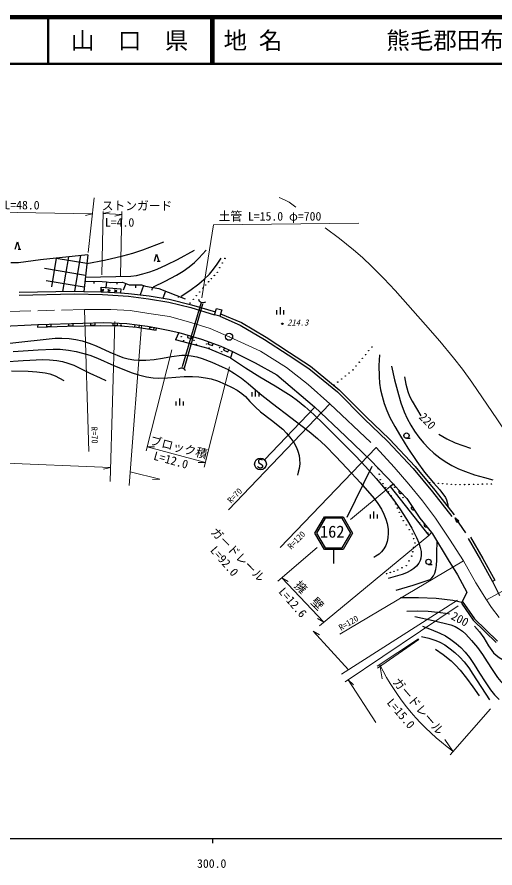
# Model space of a CAD drawing. Units: millimetres, scale not verified. Extents: x 40000 to 680000, y 20000 to 380000.
# Drawn here: x 326404 to 428149, y 198715 to 380000 of the extents above; entities that cross this region are included whole.
import ezdxf
from ezdxf.enums import TextEntityAlignment as Align

# ---------------------------------------------------------------- set-up
doc = ezdxf.new("R2010")
doc.units = ezdxf.units.MM
doc.header["$LTSCALE"] = 1000
doc.linetypes.add('CHAIN', pattern=[18.5, 12, -1.5, 3.5, -1.5])
for name, color, linetype, lineweight in [('M-BGD', 7, 'Continuous', 25), ('M-BGD-EXST', 7, 'Continuous', 25), ('M-BMK', 2, 'CHAIN', 13), ('M-BMK-SRVR', 3, 'Continuous', 25), ('M-STR-HTXT', 7, 'Continuous', 13), ('M-STR-STRC', 7, 'Continuous', 25), ('M-TTL', 2, 'Continuous', 140), ('M-TTL-BAND', 7, 'Continuous', 25), ('M-TTL-LINE', 7, 'Continuous', 50)]:
    doc.layers.add(name, color=color, linetype=linetype, lineweight=lineweight)
doc.layers.add('M-TTL-TXT', color=7, linetype='Continuous')
doc.styles.add('ＭＳ ゴシック', font='')
doc.styles.get('ＭＳ ゴシック').set_extended_font_data('MS Gothic')

msp = doc.modelspace()

# ---------------------------------------------------------------- linework, layer by layer
at = {"layer": 'M-BGD'}
for p, q in [((326039, 330576), (326489, 332076)), ((326489, 332076), (326939, 330576)), ((326639, 330576), (327239, 330576)), ((331375, 328242), (326712, 327653)), ((341491, 329365), (331375, 328242)), ((334752, 328617), (333732, 322499)), ((334752, 328617), (341283, 327528)), ((337334, 328903), (336109, 321554)), ((339917, 329190), (338651, 321603)), ((341491, 329365), (340606, 321556)), ((355660, 327987), (356110, 329487)), ((356110, 329487), (356560, 327987)), ((326712, 327653), (325062, 327622)), ((332286, 326494), (341001, 325040)), ((356260, 327987), (356860, 327987)), ((332632, 323901), (340719, 322553)), ((341025, 323740), (344522, 323678)), ((342774, 323709), (342765, 323217)), ((344522, 323678), (345443, 323556)), ((345443, 323556), (345284, 322368)), ((345443, 323556), (346363, 323433)), ((346363, 323433), (348878, 323494)), ((347621, 323464), (347630, 323072)), ((348878, 323494), (350289, 322942)), ((349584, 323218), (349022, 321781)), ((350289, 322942), (352927, 322942)), ((351608, 322942), (351608, 322339)), ((353357, 322789), (352647, 320801)), ((352927, 322942), (353357, 322789)), ((353357, 322789), (353786, 322635)), ((326872, 321360), (338567, 321605)), ((326884, 320760), (338566, 321005)), ((338566, 321005), (344603, 320858)), ((338567, 321605), (340606, 321556)), ((340606, 321556), (344337, 321465)), ((344330, 321619), (344853, 321988)), ((344337, 321465), (344338, 322451)), ((344337, 321465), (344629, 321457)), ((344338, 322451), (348510, 322083)), ((344829, 321589), (344354, 322018)), ((344629, 321457), (348452, 321218)), ((345741, 321534), (346264, 321904)), ((346240, 321505), (345765, 321934)), ((347153, 321450), (347676, 321819)), ((347652, 321420), (347177, 321849)), ((348510, 322083), (348452, 321218)), ((348452, 321218), (350156, 321112)), ((350156, 321112), (354504, 320569)), ((353786, 322635), (356609, 322144)), ((355197, 322390), (355099, 321826)), ((356609, 322144), (362191, 319997)), ((358004, 321608), (357424, 320099)), ((344603, 320858), (350100, 320514)), ((350100, 320514), (354419, 319974)), ((354419, 319974), (358689, 319287)), ((354504, 320569), (358808, 319876)), ((358689, 319287), (363412, 318131)), ((358808, 319876), (363569, 318711)), ((360796, 320534), (360675, 320220)), ((365149, 319610), (365088, 319792)), ((365267, 319408), (365149, 319610)), ((365434, 319252), (365267, 319408)), ((365592, 319162), (365434, 319252)), ((365705, 319121), (365592, 319162)), ((365885, 319088), (365705, 319121)), ((366113, 319100), (365885, 319088)), ((366295, 319162), (366113, 319100)), ((366497, 319280), (366295, 319162)), ((365511, 318975), (361535, 305477)), ((362075, 305281), (365952, 318877)), ((363412, 318131), (368466, 316588)), ((363569, 318711), (368635, 317201)), ((368466, 316588), (368834, 317922)), ((368834, 317922), (369973, 317607)), ((369973, 317607), (369605, 316274)), ((381641, 317558), (381641, 316658)), ((382391, 318158), (382391, 316658)), ((383141, 317558), (383141, 316658)), ((369605, 316274), (368466, 316588)), ((369605, 316274), (373915, 314352)), ((369744, 316778), (374185, 314889)), ((320984, 314037), (330858, 314517)), ((330858, 314517), (330761, 313920)), ((330761, 313920), (337044, 314166)), ((330858, 314517), (340430, 314804)), ((332690, 314573), (332705, 314074)), ((332705, 314074), (333705, 314105)), ((333705, 314105), (333689, 314605)), ((337044, 314166), (344209, 314264)), ((337353, 314718), (337369, 314219)), ((337369, 314219), (338368, 314250)), ((338368, 314250), (338353, 314749)), ((340430, 314804), (344848, 314951)), ((342016, 314863), (342032, 314363)), ((342032, 314363), (343031, 314394)), ((343031, 314394), (343016, 314894)), ((344209, 314264), (348430, 314215)), ((344848, 314951), (349805, 314706)), ((346827, 314853), (346802, 314354)), ((346802, 314354), (347801, 314304)), ((347801, 314304), (347826, 314804)), ((348430, 314215), (351915, 313920)), ((349805, 314706), (354173, 314117)), ((351493, 314478), (351426, 313982)), ((351426, 313982), (352418, 313849)), ((351915, 313920), (356038, 313282)), ((352418, 313849), (352484, 314344)), ((354173, 314117), (356087, 313773)), ((354638, 314033), (354550, 313541)), ((355534, 313364), (355622, 313857)), ((356038, 313282), (356087, 313773)), ((356087, 313773), (358565, 313260)), ((373915, 314352), (379118, 311309)), ((374185, 314889), (379435, 311819)), ((354550, 313541), (355534, 313364)), ((358565, 313260), (360872, 312769)), ((360872, 312769), (360136, 311248)), ((360872, 312769), (365682, 311395)), ((362796, 312220), (362659, 311739)), ((363620, 311464), (363758, 311945)), ((379435, 311819), (384429, 308522)), ((363866, 310217), (360136, 311248)), ((362659, 311739), (363620, 311464)), ((367105, 309383), (363866, 310217)), ((365682, 311395), (369756, 309874)), ((367250, 310809), (367075, 310341)), ((367075, 310341), (368012, 309991)), ((368012, 309991), (368187, 310459)), ((379118, 311309), (384099, 308021)), ((371866, 307371), (367105, 309383)), ((369756, 309874), (372308, 308745)), ((370574, 309511), (370372, 309054)), ((370372, 309054), (371287, 308650)), ((371287, 308650), (371489, 309107)), ((372308, 308745), (371866, 307371)), ((372308, 308745), (377068, 306358)), ((384429, 308522), (388872, 305609)), ((384099, 308021), (388516, 305125)), ((360749, 304975), (360929, 305125)), ((360929, 305125), (361098, 305216)), ((361098, 305216), (361321, 305266)), ((361321, 305266), (361503, 305263)), ((361503, 305263), (361621, 305241)), ((361621, 305241), (361793, 305179)), ((361793, 305179), (361983, 305053)), ((361983, 305053), (362133, 304872)), ((362133, 304872), (362224, 304703)), ((377068, 306358), (381682, 303806)), ((388516, 305125), (394602, 300119)), ((388872, 305609), (395007, 300562)), ((381682, 303806), (389749, 296960)), ((376373, 300076), (376373, 299176)), ((377123, 300676), (377123, 299176)), ((377873, 300076), (377873, 299176)), ((394602, 300119), (400277, 294371)), ((395007, 300562), (400697, 294799)), ((360238, 298113), (360238, 297213)), ((360988, 298713), (360988, 297213)), ((361738, 298113), (361738, 297213)), ((389749, 296960), (396345, 290733)), ((400277, 294371), (405283, 289610)), ((400697, 294799), (405709, 290033)), ((396345, 290733), (401694, 285530)), ((409322, 290262), (410072, 290262)), ((405283, 289610), (410737, 283812)), ((405709, 290033), (411187, 284210)), ((401694, 285530), (406519, 280500)), ((410737, 283812), (414860, 278855)), ((411187, 284210), (415327, 279232)), ((406519, 280500), (405835, 280003)), ((405835, 280003), (414056, 269574)), ((406519, 280500), (406706, 280303)), ((406706, 280303), (409357, 277407)), ((415327, 279232), (419455, 273974)), ((407686, 278972), (407681, 278859)), ((407681, 278859), (407699, 278768)), ((407712, 279062), (407686, 278972)), ((407699, 278768), (407740, 278676)), ((407761, 279150), (407712, 279062)), ((407740, 278676), (407827, 278581)), ((407827, 278581), (407915, 278532)), ((407915, 278532), (408005, 278505)), ((408005, 278505), (408118, 278500)), ((408118, 278500), (408209, 278519)), ((408209, 278519), (408302, 278560)), ((409357, 277407), (412154, 273235)), ((414860, 278855), (418983, 273603)), ((410431, 275633), (410391, 275548)), ((410493, 275713), (410431, 275633)), ((401561, 274042), (401561, 273142)), ((402311, 274642), (402311, 273142)), ((403061, 274042), (403061, 273142)), ((410391, 275548), (410370, 275437)), ((410370, 275437), (410374, 275344)), ((410374, 275344), (410401, 275246)), ((410401, 275246), (410472, 275140)), ((410472, 275140), (410553, 275078)), ((410553, 275078), (410637, 275039)), ((410637, 275039), (410748, 275017)), ((410748, 275017), (410841, 275021)), ((410841, 275021), (410939, 275048)), ((412154, 273235), (414654, 270174)), ((413097, 271929), (413066, 271841)), ((413151, 272015), (413097, 271929)), ((419678, 273292), (420484, 272637)), ((420027, 272314), (419678, 273292)), ((419678, 273292), (421902, 270148)), ((419840, 273063), (420396, 272624)), ((420069, 272393), (419840, 273063)), ((419932, 272933), (420308, 272610)), ((420112, 272471), (419932, 272933)), ((420484, 272637), (420027, 272314)), ((420396, 272624), (420069, 272393)), ((420071, 272737), (420219, 272597)), ((420154, 272550), (420071, 272737)), ((420308, 272610), (420112, 272471)), ((420219, 272597), (420154, 272550)), ((413066, 271841), (413054, 271729)), ((413054, 271729), (413068, 271636)), ((413068, 271636), (413104, 271542)), ((413104, 271542), (413184, 271443)), ((413184, 271443), (413270, 271389)), ((413270, 271389), (413358, 271357)), ((413358, 271357), (413470, 271346)), ((413470, 271346), (413563, 271359)), ((413563, 271359), (413657, 271395)), ((414056, 269574), (414654, 270174)), ((414654, 270174), (414860, 269923)), ((414860, 269923), (418197, 264328)), ((422452, 268886), (425059, 264361)), ((422972, 269185), (425582, 264656)), ((413995, 263369), (414745, 263369)), ((418197, 264328), (420160, 261186)), ((425059, 264361), (427590, 259760)), ((425582, 264656), (428116, 260049)), ((420160, 261186), (422172, 257444)), ((428116, 260049), (427590, 259760)), ((427590, 259760), (429149, 256768)), ((422172, 257444), (420995, 255137)), ((420995, 255137), (423498, 251520)), ((421201, 255542), (423805, 251780)), ((423498, 251520), (428406, 246760)), ((423805, 251780), (428673, 247058))]:
    msp.add_line(p, q, dxfattribs=at)
for points in [[(341276, 327468), (345003, 328208), (348906, 329092), (351029, 329668), (353218, 330370), (357663, 332076)], [(340945, 324546), (350625, 324798), (351817, 324960), (353179, 325263), (354710, 325738), (356212, 326314), (358251, 327214), (360584, 328364), (364210, 330298)], [(355437, 322506), (357951, 323733), (360387, 325036), (361759, 325873), (363073, 326792), (364155, 327678), (365130, 328617), (366664, 330298)], [(361326, 320543), (363167, 321752), (365109, 323162), (366197, 324081), (367342, 325206), (368256, 326270), (369023, 327334), (369854, 328642)], [(324872, 310546), (334495, 311588), (335917, 311594), (337522, 311494), (338916, 311298), (340287, 310996), (341740, 310550), (343228, 309974), (346145, 308633), (348935, 307480), (350050, 307176), (351235, 306973), (352438, 306884), (353800, 306902), (355588, 307063), (357368, 307332), (359270, 307663), (361462, 307933), (362454, 307944), (363491, 307849), (364660, 307611), (365817, 307267), (367905, 306462), (370105, 305501), (371357, 304881), (372716, 304082), (374177, 303037), (375580, 301909), (378181, 299704), (380772, 297638), (388560, 291731), (390401, 290193), (392066, 288669), (394293, 286384), (396591, 283875), (399489, 280760), (402400, 277462), (403232, 276341), (403975, 275153), (404523, 274082), (404930, 273038), (405189, 272074), (405378, 270879), (405421, 270025), (405358, 269022), (405200, 268235), (404889, 267380), (404491, 266672), (403986, 266045), (403462, 265585), (402794, 265144), (402333, 264878)], [(325569, 308738), (327689, 308851), (330879, 309107), (334078, 309249), (335596, 309207), (337394, 309036), (338973, 308763), (340354, 308422), (341877, 307940), (343561, 307292), (347002, 305764), (350698, 304245), (352243, 303756), (354000, 303334), (355388, 303134), (356620, 303064), (358412, 303113), (360207, 303264), (362009, 303411), (363729, 303449), (365129, 303363), (366517, 303165), (367734, 302890), (369067, 302466), (370742, 301783), (372221, 301075), (373271, 300486), (374256, 299810), (375022, 299138), (375991, 298127), (377081, 296949), (378214, 295888), (380604, 294085), (382963, 292179), (383804, 291321), (384701, 290239), (385324, 289333), (385900, 288269), (386202, 287524), (386455, 286604), (386568, 285808), (386581, 284801), (386459, 283804), (386270, 283004), (386087, 282371)], [(323553, 306520), (327705, 306812), (331901, 307007), (333299, 306962), (334903, 306803), (336087, 306588), (337242, 306275), (338498, 305799), (339764, 305204), (341910, 304108), (344085, 303115), (345339, 302586)], [(371869, 307381), (375023, 305263), (378074, 303338), (381355, 301401), (384741, 299273), (386112, 298290), (387665, 297042), (389599, 295305), (391616, 293351), (398513, 286441), (400610, 284237), (402874, 281702), (404806, 279406), (406559, 277166), (407915, 275203), (409299, 273010), (410418, 271099), (411471, 269089), (411931, 267980), (412246, 266966), (412406, 266156), (412452, 265344), (412386, 264750), (412220, 264200), (411940, 263669), (411435, 263031), (410886, 262532), (410223, 262078), (409329, 261623), (408388, 261260), (405387, 260359)], [(403535, 308000), (403454, 305791), (403475, 303390), (403586, 301998), (403798, 300603), (404107, 299234), (404570, 297695), (405136, 296190), (405800, 294714), (406820, 292764), (408030, 290690), (409618, 288127), (411504, 285299), (413174, 283061), (415049, 280734), (416392, 279250), (417626, 277674), (417865, 277111), (418060, 276337), (418183, 275594)], [(325210, 304611), (328807, 304559), (330607, 304425), (332372, 304182), (333354, 303966), (334493, 303595), (336388, 302597)], [(406142, 305622), (406789, 302689), (407581, 299589), (408136, 297800), (408834, 295921), (409485, 294456), (410230, 293039), (410999, 291799), (411937, 290499), (412966, 289267), (414075, 288103), (415154, 287111), (416402, 286108), (417569, 285300), (418949, 284489), (420387, 283779), (421867, 283162), (423796, 282490), (425907, 281869), (427692, 281389)], [(408873, 303343), (409171, 301760), (409579, 300216), (409960, 299232), (410497, 298158), (412370, 295060)], [(416173, 291134), (417921, 290152), (419670, 289293), (422922, 288128)], [(407113, 257867), (410718, 258935), (414365, 260171), (414724, 260497), (415066, 260975), (415327, 261525), (415564, 262326), (415698, 263164), (415758, 264371), (415738, 266157), (415827, 267995), (415848, 268266)], [(408071, 256333), (411870, 256302), (415607, 256168), (417401, 256016), (419207, 255754), (421113, 255370)], [(409357, 253415), (411560, 253469), (413957, 253418), (416007, 253218), (418187, 252901), (418437, 252862)], [(411062, 252257), (414961, 251426), (418759, 250500), (419691, 250146), (420416, 249758), (421222, 249174), (421968, 248495), (423162, 247203), (424436, 245659), (425483, 244200), (426470, 242644), (427527, 240965), (428686, 239317), (429386, 238463), (430261, 237611), (430915, 237154), (431571, 236847), (432149, 236685), (432954, 236586), (433768, 236608), (434567, 236738), (435526, 237018), (436644, 237466), (437290, 237754)], [(412692, 250244), (414574, 249554), (416411, 248767), (417597, 248136), (418780, 247381), (419898, 246531), (420855, 245675), (421825, 244660), (422710, 243573), (423737, 242092), (424891, 240226), (426038, 238346), (427175, 236690), (428064, 235617), (429052, 234610)], [(423774, 250224), (424828, 249016), (425798, 247744), (426797, 246074), (427823, 244580), (428392, 244022), (429033, 243535), (429909, 243023), (430710, 242663), (432041, 242221), (433397, 241879), (433652, 241819)], [(412500, 248039), (414065, 247658), (415587, 247174), (416409, 246818), (417457, 246236), (418614, 245433), (419612, 244613), (420634, 243650), (421581, 242619), (422566, 241361), (423466, 240038), (426976, 234523)], [(415472, 245355), (417105, 244183), (418824, 242812), (419781, 241911), (420724, 240881), (422094, 239152), (423414, 237320), (424771, 235386)]]:
    msp.add_lwpolyline(points, dxfattribs=at)
for centre, radius in [((370651, 328567), 50), ((369572, 326604), 50), ((370112, 327585), 50), ((368413, 324945), 50), ((369032, 325622), 50), ((366558, 322913), 50), ((367176, 323590), 50), ((367795, 324268), 50), ((365265, 321438), 50), ((365940, 322236), 50), ((363240, 319045), 50), ((363915, 319843), 50), ((364590, 320640), 50), ((348549, 314359), 50), ((354932, 313849), 50), ((382890, 314659), 150), ((382890, 314659), 90), ((382890, 314659), 30), ((361358, 311895), 50), ((361843, 311021), 50), ((364077, 311118), 50), ((364563, 310244), 50), ((366797, 310341), 50), ((367283, 309467), 50), ((369516, 309564), 50), ((370002, 308690), 50), ((401269, 308902), 50), ((401940, 309717), 50), ((399256, 306458), 50), ((399927, 307273), 50), ((400598, 308088), 50), ((397914, 304828), 50), ((398585, 305643), 50), ((395498, 302873), 50), ((396304, 303525), 50), ((397109, 304176), 50), ((393888, 301569), 50), ((394693, 302221), 50), ((409322, 290832), 570), ((403335, 283749), 50), ((403527, 282599), 50), ((403718, 281448), 50), ((404293, 280586), 50), ((404869, 279723), 50), ((406787, 279808), 50), ((414245, 280792), 50), ((415165, 280721), 50), ((416086, 280649), 50), ((417006, 280578), 50), ((417926, 280506), 50), ((418846, 280434), 50), ((419767, 280363), 50), ((420721, 280383), 50), ((421675, 280404), 50), ((422630, 280424), 50), ((423584, 280445), 50), ((424538, 280465), 50), ((425493, 280486), 50), ((426447, 280506), 50), ((427401, 280526), 50), ((405444, 278860), 50), ((406019, 277997), 50), ((408576, 277617), 50), ((406594, 277134), 50), ((406997, 276253), 50), ((407399, 275371), 50), ((407802, 274489), 50), ((410365, 275426), 50), ((408205, 273607), 50), ((408607, 272725), 50), ((412054, 272241), 50), ((409246, 271766), 50), ((409885, 270808), 50), ((410524, 269849), 50), ((410812, 268890), 50), ((413843, 270050), 50), ((410876, 267005), 50), ((411100, 267932), 50), ((410429, 265152), 50), ((410652, 266078), 50), ((409278, 263139), 50), ((409853, 264145), 50), ((413995, 263939), 570), ((405060, 261413), 50), ((405859, 261669), 50), ((406658, 261924), 50), ((407457, 262180), 50), ((408368, 262659), 50)]:
    msp.add_circle(centre, radius, dxfattribs=at)
at = {"layer": 'M-BGD-EXST'}
for p, q in [((379105, 285660), (389834, 296879)), ((377827, 285573), (377777, 285273)), ((377777, 285273), (377877, 285023)), ((378127, 285723), (377827, 285573)), ((377877, 285023), (378577, 284623)), ((378327, 285723), (378127, 285723)), ((378527, 285673), (378327, 285723)), ((378627, 285573), (378527, 285673)), ((378577, 284623), (378677, 284373)), ((377727, 284073), (377627, 284223)), ((378027, 283923), (377727, 284073)), ((378377, 283923), (378027, 283923)), ((378627, 284073), (378377, 283923)), ((378677, 284373), (378627, 284073))]:
    msp.add_line(p, q, dxfattribs=at)
msp.add_circle((378227, 284773), 1250, dxfattribs=at)
at = {"layer": 'M-BMK'}
for p, q in [((317351, 317069), (340792, 317684)), ((340792, 317684), (346375, 317672)), ((346375, 317672), (350486, 317488)), ((350486, 317488), (354473, 316874)), ((354473, 316874), (358891, 316200)), ((358891, 316200), (363431, 314911)), ((363431, 314911), (367541, 313623)), ((367541, 313623), (371559, 311875)), ((371559, 311875), (378213, 308797)), ((378213, 308797), (383735, 305346)), ((383735, 305346), (388413, 301742)), ((388413, 301742), (393014, 297601)), ((393014, 297601), (402878, 288294)), ((402878, 288294), (406713, 284132)), ((406713, 284132), (409842, 280513)), ((409842, 280513), (412725, 276954)), ((412725, 276954), (415486, 273212)), ((415486, 273212), (418492, 268794)), ((418492, 268794), (421437, 264132)), ((421437, 264132), (424093, 259488)), ((424093, 259488), (426363, 255807)), ((427430, 254187), (426363, 255807)), ((429025, 252101), (427430, 254187))]:
    msp.add_line(p, q, dxfattribs=at)
at = {"layer": 'M-BMK-SRVR'}
for radius in [750, 30]:
    msp.add_circle((371559, 311875), radius, dxfattribs=at)
at = {"layer": 'M-STR-HTXT'}
for p, q in [((342860, 341445), (341544, 329832)), ((293591, 338869), (342480, 338089)), ((342480, 338089), (340973, 337693)), ((344730, 338545), (344424, 325047)), ((344720, 338109), (346236, 338470)), ((344720, 338109), (348705, 337953)), ((348705, 337953), (347190, 337592)), ((348718, 338545), (348411, 324863)), ((365750, 320181), (368204, 335703)), ((368204, 335703), (399161, 336108)), ((340792, 317684), (341700, 287475)), ((347204, 315104), (346219, 281073)), ((352902, 314288), (350289, 280201)), ((359339, 309113), (353894, 287563)), ((371609, 305508), (366241, 284112)), ((393014, 297601), (371418, 275023)), ((354111, 288423), (355669, 288442)), ((354111, 288423), (366493, 285117)), ((402878, 288294), (382418, 266954)), ((293513, 286139), (346305, 284041)), ((366493, 285117), (364935, 285098)), ((346305, 284041), (344789, 283681)), ((356827, 281558), (350510, 283084)), ((356827, 281558), (355271, 281502)), ((405835, 280003), (397369, 272948)), ((390774, 250297), (414056, 269574)), ((390313, 266997), (381939, 259807)), ((426363, 255807), (448228, 267930)), ((421437, 264132), (395135, 248506)), ((382787, 260534), (384121, 259731)), ((382787, 260534), (391710, 251072)), ((395486, 239972), (420180, 255770)), ((396253, 238361), (420333, 254543)), ((391710, 251072), (390375, 251875)), ((389451, 249181), (390768, 248350)), ((389451, 249181), (396942, 240903)), ((403037, 241680), (411902, 247559)), ((411908, 247419), (403144, 241284)), ((403613, 241976), (404119, 239019)), ((396882, 238784), (398053, 237757)), ((396882, 238784), (402784, 229739)), ((427165, 232634), (418628, 222850)), ((417495, 226117), (419158, 223619))]:
    msp.add_line(p, q, dxfattribs=at)
for points in [[(382240, 341517), (383359, 341065), (384349, 340559), (385787, 339504)], [(392018, 335095), (395050, 332799), (398017, 330426), (399927, 328764), (401969, 326847), (404506, 324288), (406908, 321720), (413381, 314432), (416404, 310961), (419345, 307427), (421237, 304964), (423222, 302205), (428657, 294170), (434054, 285991), (437965, 279787)]]:
    msp.add_lwpolyline(points, dxfattribs=at)
msp.add_arc((449323, 264925), 51148, 206.65895, 233.86003, dxfattribs=at)
at = {"layer": 'M-STR-STRC'}
for p, q in [((401934, 284243), (396596, 273383)), ((389826, 270057), (391826, 273521)), ((391999, 273221), (390173, 270057)), ((391826, 273521), (395826, 273521)), ((395653, 273221), (391999, 273221)), ((397480, 270057), (395653, 273221)), ((395826, 273521), (397826, 270057)), ((391826, 266593), (389826, 270057)), ((390173, 270057), (391999, 266893)), ((395653, 266893), (397480, 270057)), ((397826, 270057), (395826, 266593)), ((395826, 266593), (391826, 266593)), ((391999, 266893), (395653, 266893)), ((393826, 263593), (393826, 266593))]:
    msp.add_line(p, q, dxfattribs=at)
at = {"layer": 'M-TTL'}
msp.add_line((680000, 380000), (40000, 380000), dxfattribs=at)
at = {"layer": 'M-TTL-BAND'}
for p, q in [((40000, 205000), (579000, 205000)), ((368000, 205000), (368000, 204000))]:
    msp.add_line(p, q, dxfattribs=at)
at = {"layer": 'M-TTL-LINE'}
for p, q in [((333000, 380000), (333000, 370000)), ((367750, 380000), (367750, 370000)), ((368250, 380000), (368250, 370000)), ((40000, 370000), (680000, 370000))]:
    msp.add_line(p, q, dxfattribs=at)

# ---------------------------------------------------------------- texts
at = {"layer": 'M-BGD', "style": 'ＭＳ ゴシック', "oblique": 15}
msp.add_text('214.3', height=1320, dxfattribs=at).set_placement((383935, 313870), align=Align.BOTTOM_LEFT)
at = {"layer": 'M-BGD', "style": 'ＭＳ ゴシック'}
for s, rotation, p in [('220', 314.1, (411427, 294265)), ('200', 332.1, (418362, 251327))]:
    msp.add_text(s, height=1833, rotation=rotation, dxfattribs=at).set_placement(p, align=Align.BOTTOM_LEFT)
at = {"layer": 'M-STR-HTXT', "style": 'ＭＳ ゴシック'}
for s, height, rotation, p in [('L=48.0', 1833, 359.4, (323706, 338521)), ('R=70', 1320, 271.8, (341808, 292680)), ('ブロック積', 1833, 345.6, (354419, 288452)), ('L=12.0', 1833, 344.7, (355180, 285194)), ('R=70', 1320, 46.1, (372257, 276028)), ('ガードレール', 1833, 314.7, (367105, 269766)), ('R=120', 1320, 46, (385063, 266211)), ('L=92.0', 1833, 311, (366993, 265948)), ('擁\u3000壁', 1833, 314.7, (384912, 258379)), ('L=12.6', 1833, 311, (381542, 257150)), ('R=120', 1320, 30.2, (395574, 248887)), ('ガードレール', 1833, 310.8, (405831, 237901)), ('L=15.0', 1833, 310.5, (404586, 233515))]:
    msp.add_text(s, height=height, rotation=rotation, dxfattribs=at).set_placement(p, align=Align.BOTTOM_LEFT)
for s, p in [('ストンガード', (344439, 338315)), ('土管 L=15.0 φ=700', (369326, 336084)), ('L=4.0', (345129, 334788))]:
    msp.add_text(s, height=1833, dxfattribs=at).set_placement(p, align=Align.BOTTOM_LEFT)
at = {"layer": 'M-STR-STRC', "style": 'ＭＳ ゴシック'}
msp.add_text('162', height=2566, dxfattribs=at).set_placement((390889, 268318), align=Align.BOTTOM_LEFT)
at = {"layer": 'M-TTL-BAND', "style": 'ＭＳ ゴシック'}
msp.add_text('300.0', height=1833, dxfattribs=at).set_placement((367844, 198195), align=Align.BOTTOM_CENTER)
at = {"layer": 'M-TTL-TXT', "style": 'ＭＳ ゴシック'}
msp.add_text('山\u3000口\u3000県', height=3666, dxfattribs=at).set_placement((350375, 375000), align=Align.MIDDLE_CENTER)
for s, p in [('地 名', (370380, 375000)), ('熊毛郡田布施町大字上田布施', (405024, 375000))]:
    msp.add_text(s, height=3666, dxfattribs=at).set_placement(p, align=Align.MIDDLE_LEFT)

doc.saveas('drawing.dxf')
